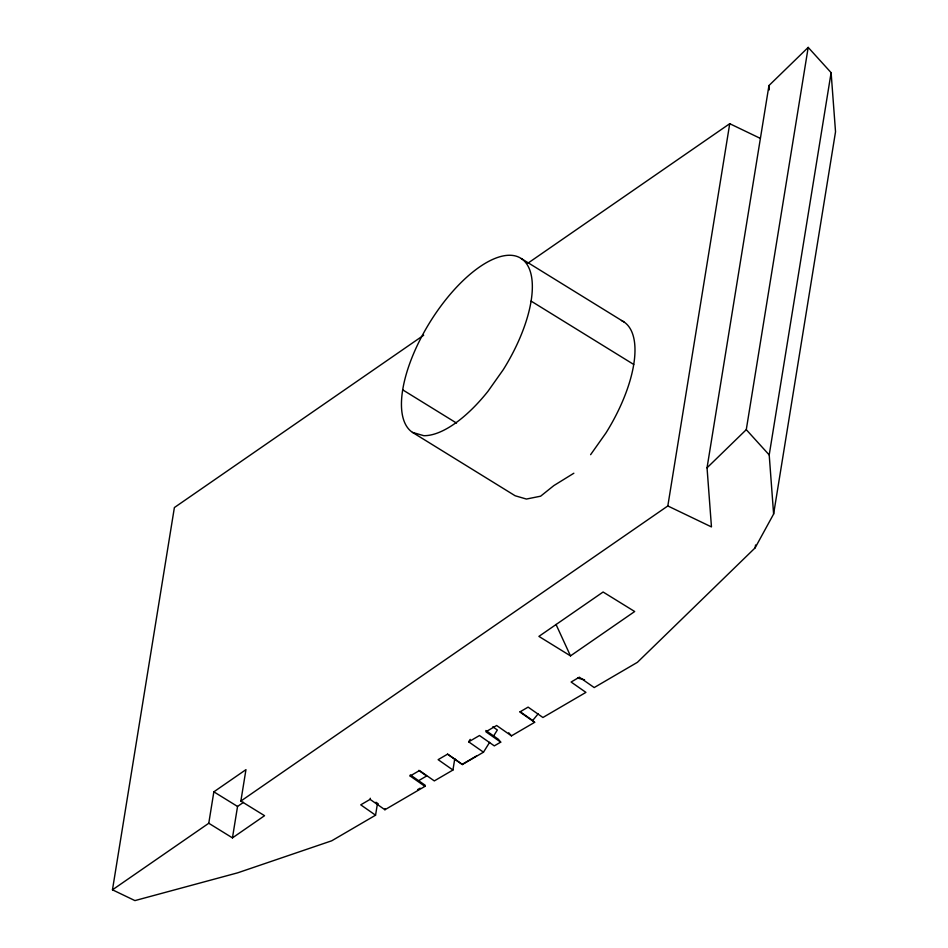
<?xml version="1.0" encoding="UTF-8"?>
<svg xmlns="http://www.w3.org/2000/svg" width="948" height="948" viewBox="0 0 948 948"><rect width="100%" height="100%" fill="white"/><g stroke="black" fill="none" stroke-linecap="round" stroke-linejoin="round"><path stroke-width="1.42" d="M377.363 804.117L375.562 815.197L331.729 840.793L237.723 872.812L134.924 900.6L112.468 889.817L174.385 507.547L423.685 335.225M208.773 823.255L213.857 791.829L245.959 769.646L240.863 801.072L264.551 815.695L232.45 837.878L208.773 823.255L112.468 889.817M232.45 837.878L237.545 806.452L243.482 802.34M375.562 815.197L360.75 804.84L370.099 799.377L370.277 798.252M370.099 799.377L384.912 809.746L385.101 808.62M424.953 786.366L410.14 775.997L410.318 774.883L425.142 785.24L424.953 786.366L384.912 809.746M447.575 754.146L462.387 764.515L447.575 754.146L438.13 759.656L452.943 770.025L434.314 780.903L419.49 770.534L410.14 775.997M452.943 770.025L454.803 758.566M240.863 801.072L667.819 505.959L729.735 123.69L760.154 138.301M667.819 505.959L711.462 526.922L707.042 467.814L768.958 85.545L808.194 47.4L831.112 72.664L835.532 131.772L773.615 514.041L755.106 547.885L637.412 662.32L594.195 687.561L579.382 677.192L571.111 682.027L585.923 692.384L542.92 717.494L528.107 707.125L519.836 711.96L534.648 722.317L511.458 735.861L496.634 725.504L485.897 731.773L500.71 742.142L494.299 745.875L479.487 735.518L468.668 741.834L483.48 752.191L489.642 742.32M707.042 467.814L746.277 429.669L808.194 47.4M773.615 514.041L769.207 454.933L831.112 72.664M755.106 547.885L755.58 544.97M468.668 741.834L470.208 739.357M493.493 736.158L497.344 729.984L492.794 726.796M590.604 454.685L605.926 433.011A102.55 43.679 -58.3 0 0 621.438 320.519M520.156 711.723L532.693 720.492L538.298 713.654M527.858 263.224L729.735 123.69M570.483 655.886L634.686 611.519L603.106 592.014L538.902 636.392L570.483 655.886L556.026 624.448M573.848 473.23L553.869 485.577L540.621 496.195L526.413 499.051L515.131 495.757L412.499 432.395A102.55 43.679 -58.3 0 1 430.499 321.301A102.55 43.679 -58.3 0 1 521.282 258.543L623.914 321.905M419.135 780.37L426.636 775.985L418.661 770.404M417.63 789.625L420.13 788.167M462.446 764.183L476.607 755.912M462.387 764.515L483.48 752.191M577.533 678.081L584.561 679.775M412.499 432.395L423.78 435.689A102.55 43.679 -58.3 0 0 487.971 391.311L503.293 369.637A102.55 43.679 -58.3 0 0 521.282 258.543M531.093 301.097L633.726 364.459M402.699 389.841L456.521 423.069M213.857 791.829L237.545 806.452M485.838 730.505L498.375 739.274L500.71 742.142M375.977 802.245L378.264 803.845M532.693 720.492L534.648 722.317M746.277 429.669L769.207 454.933M508.709 732.768L511.458 735.861M768.958 85.545L769.29 89.87"/></g></svg>
